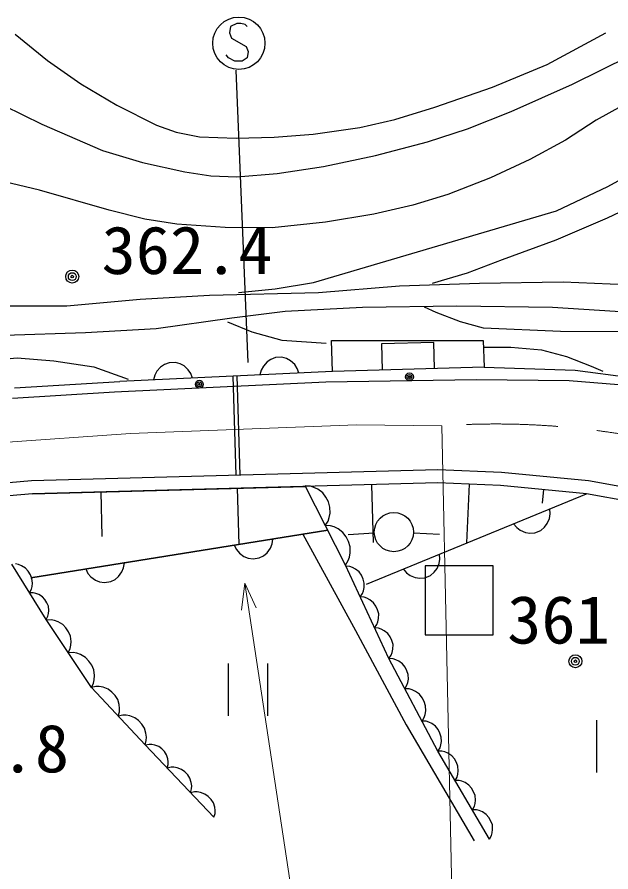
# Model space of a CAD drawing. Units: millimetres, scale not verified. Extents: x 40000 to 680000, y 20000 to 380000.
# Drawn here: x 364475 to 387200, y 308876 to 341565 of the extents above; entities that cross this region are included whole.
import ezdxf
from ezdxf.enums import TextEntityAlignment as Align

# ---------------------------------------------------------------- set-up
doc = ezdxf.new("R2010")
doc.units = ezdxf.units.MM
doc.header["$LTSCALE"] = 1000
doc.linetypes.add('CHAIN', pattern=[18.5, 12, -1.5, 3.5, -1.5])
for name, color, linetype, lineweight in [('M-BGD', 7, 'Continuous', 25), ('M-BGD-EXST', 7, 'Continuous', 25), ('M-BMK', 2, 'CHAIN', 13), ('M-STR-HTXT', 7, 'Continuous', 13)]:
    doc.layers.add(name, color=color, linetype=linetype, lineweight=lineweight)
doc.styles.add('ＭＳ ゴシック', font='')
doc.styles.get('ＭＳ ゴシック').set_extended_font_data('MS Gothic')

msp = doc.modelspace()

# ---------------------------------------------------------------- linework, layer by layer
at = {"layer": 'M-BGD'}
for p, q in [((376007, 331030), (379114, 331285)), ((379114, 331285), (382169, 331387)), ((382169, 331387), (385377, 331438)), ((385377, 331438), (387771, 331336)), ((369184, 330776), (371832, 330928)), ((371832, 330928), (376007, 331030)), ((364193, 330521), (366383, 330521)), ((366383, 330521), (369184, 330776)), ((377688, 330470), (381303, 330521)), ((381303, 330521), (384970, 330470)), ((372697, 330063), (374734, 330317)), ((374734, 330317), (377688, 330470)), ((384970, 330470), (388229, 330266)), ((369795, 329655), (372697, 330063)), ((367096, 329502), (369795, 329655)), ((363990, 329401), (367096, 329502)), ((376551, 328018), (376512, 329193)), ((376512, 329193), (382308, 329193)), ((382308, 329193), (382348, 328174)), ((380422, 329123), (378423, 329068)), ((378423, 329068), (378450, 328069)), ((380449, 328123), (380422, 329123)), ((374364, 328543), (374187, 328475)), ((374604, 328555), (374364, 328543)), ((374787, 328503), (374604, 328555)), ((370114, 328279), (369969, 328182)), ((370291, 328347), (370114, 328279)), ((370531, 328359), (370291, 328347)), ((370713, 328308), (370531, 328359)), ((370868, 328225), (370713, 328308)), ((371025, 328082), (370868, 328225)), ((373899, 328220), (373816, 328066)), ((374042, 328377), (373899, 328220)), ((374187, 328475), (374042, 328377)), ((374941, 328421), (374787, 328503)), ((375098, 328278), (374941, 328421)), ((375195, 328133), (375098, 328278)), ((376551, 328018), (368404, 327626)), ((369826, 328025), (369743, 327870)), ((369969, 328182), (369826, 328025)), ((371122, 327937), (371025, 328082)), ((371190, 327760), (371122, 327937)), ((373816, 328066), (373765, 327884)), ((375263, 327956), (375195, 328133)), ((382348, 328174), (376551, 328018)), ((382348, 328174), (385833, 328057)), ((385833, 328057), (388575, 327704)), ((364370, 327391), (368404, 327626)), ((376288, 327603), (368204, 327223)), ((369743, 327870), (369692, 327688)), ((372858, 324043), (372748, 327838)), ((373008, 324048), (372898, 327842)), ((382042, 327699), (376288, 327603)), ((385608, 327651), (382042, 327699)), ((388556, 327413), (385608, 327651)), ((368204, 327223), (364305, 326985)), ((380580, 324251), (365033, 323834)), ((383009, 324146), (380580, 324251)), ((386341, 323834), (383009, 324146)), ((365033, 323834), (361181, 323487)), ((380576, 323750), (365063, 323335)), ((375697, 323627), (375500, 323641)), ((375834, 323582), (375697, 323627)), ((378044, 323682), (378103, 321477)), ((382975, 323647), (380576, 323750)), ((381775, 323699), (381679, 321456)), ((386271, 323338), (382975, 323647)), ((388943, 323348), (386341, 323834)), ((365063, 323335), (361221, 322989)), ((365063, 323335), (375513, 323615)), ((367675, 323405), (367721, 321700)), ((372900, 323545), (372958, 321395)), ((377041, 320610), (375513, 323615)), ((375987, 323507), (375834, 323582)), ((376170, 323372), (375987, 323507)), ((376293, 323205), (376170, 323372)), ((377840, 319882), (386271, 323338)), ((384623, 323493), (384574, 322975)), ((388830, 322861), (386271, 323338)), ((376386, 323024), (376293, 323205)), ((376448, 322826), (376386, 323024)), ((376450, 322598), (376448, 322826)), ((384870, 322569), (384857, 322759)), ((376376, 322294), (376420, 322431)), ((376420, 322431), (376450, 322598)), ((384762, 322201), (384844, 322396)), ((384844, 322396), (384870, 322569)), ((376270, 322126), (376376, 322294)), ((376468, 322112), (376270, 322126)), ((376605, 322067), (376468, 322112)), ((376758, 321992), (376605, 322067)), ((376941, 321857), (376758, 321992)), ((383469, 322190), (383593, 322046)), ((383593, 322046), (383733, 321941)), ((384513, 321937), (384657, 322061)), ((384657, 322061), (384762, 322201)), ((364999, 320125), (376366, 321939)), ((376366, 321939), (364999, 320125)), ((375405, 321785), (377423, 318112)), ((377064, 321690), (376941, 321857)), ((377157, 321508), (377064, 321690)), ((378146, 321826), (377148, 321766)), ((379644, 321839), (380643, 321795)), ((383733, 321941), (383929, 321859)), ((383929, 321859), (384102, 321833)), ((384102, 321833), (384291, 321846)), ((384291, 321846), (384513, 321937)), ((372783, 321367), (372871, 321199)), ((374168, 321254), (374234, 321416)), ((374234, 321416), (374265, 321603)), ((377219, 321311), (377157, 321508)), ((372871, 321199), (372983, 321065)), ((372983, 321065), (373155, 320940)), ((373910, 320969), (374044, 321082)), ((374044, 321082), (374168, 321254)), ((377191, 320916), (377220, 321083)), ((377220, 321083), (377219, 321311)), ((380654, 320841), (380641, 321030)), ((368550, 320509), (368581, 320696)), ((373155, 320940), (373317, 320875)), ((373317, 320875), (373505, 320844)), ((373505, 320844), (373742, 320882)), ((373742, 320882), (373910, 320969)), ((377041, 320610), (377147, 320778)), ((377147, 320778), (377191, 320916)), ((380628, 320668), (380654, 320841)), ((365589, 318528), (364270, 320645)), ((364526, 320628), (364418, 320653)), ((364647, 320581), (364526, 320628)), ((364796, 320490), (364647, 320581)), ((364900, 320371), (364796, 320490)), ((364983, 320238), (364900, 320371)), ((367100, 320460), (367187, 320292)), ((368485, 320347), (368550, 320509)), ((378707, 317036), (377041, 320610)), ((377211, 320555), (377060, 320571)), ((377314, 320517), (377211, 320555)), ((377429, 320456), (377314, 320517)), ((377565, 320348), (377429, 320456)), ((379253, 320461), (379377, 320318)), ((382698, 320576), (380095, 320576)), ((380095, 320576), (380095, 317938)), ((380441, 320332), (380546, 320472)), ((380546, 320472), (380628, 320668)), ((382698, 317938), (382698, 320576)), ((365043, 320092), (364983, 320238)), ((365060, 319919), (365043, 320092)), ((367187, 320292), (367300, 320158)), ((367300, 320158), (367472, 320033)), ((367472, 320033), (367634, 319968)), ((368058, 319975), (368227, 320062)), ((368227, 320062), (368361, 320175)), ((368361, 320175), (368485, 320347)), ((377655, 320217), (377565, 320348)), ((377721, 320076), (377655, 320217)), ((377763, 319923), (377721, 320076)), ((379377, 320318), (379517, 320213)), ((379517, 320213), (379713, 320131)), ((379713, 320131), (379886, 320105)), ((379886, 320105), (380075, 320117)), ((380075, 320117), (380297, 320208)), ((380297, 320208), (380441, 320332)), ((365023, 319682), (365048, 319789)), ((365048, 319789), (365060, 319919)), ((367634, 319968), (367821, 319937)), ((367821, 319937), (368058, 319975)), ((377732, 319622), (377758, 319749)), ((377758, 319749), (377763, 319923)), ((364954, 319547), (365023, 319682)), ((365094, 319549), (364954, 319547)), ((365193, 319526), (365094, 319549)), ((365305, 319483), (365193, 319526)), ((365442, 319398), (365305, 319483)), ((365539, 319289), (365442, 319398)), ((377609, 319393), (377694, 319518)), ((377760, 319377), (377609, 319393)), ((377694, 319518), (377732, 319622)), ((377863, 319339), (377760, 319377)), ((365615, 319167), (365539, 319289)), ((365671, 319032), (365615, 319167)), ((377978, 319278), (377863, 319339)), ((378115, 319169), (377978, 319278)), ((378204, 319039), (378115, 319169)), ((365653, 318653), (365676, 318752)), ((365686, 318871), (365671, 319032)), ((365676, 318752), (365686, 318871)), ((378270, 318897), (378204, 319039)), ((378312, 318745), (378270, 318897)), ((378307, 318571), (378312, 318745)), ((365589, 318528), (365653, 318653)), ((367324, 315925), (365589, 318528)), ((365779, 318513), (365604, 318505)), ((365904, 318488), (365779, 318513)), ((366045, 318438), (365904, 318488)), ((366220, 318338), (366045, 318438)), ((378243, 318340), (378281, 318443)), ((378281, 318443), (378307, 318571)), ((366345, 318205), (366220, 318338)), ((366445, 318055), (366345, 318205)), ((377423, 318112), (379367, 314502)), ((378158, 318214), (378243, 318340)), ((378309, 318198), (378158, 318214)), ((378412, 318161), (378309, 318198)), ((378527, 318099), (378412, 318161)), ((378664, 317991), (378527, 318099)), ((366520, 317889), (366445, 318055)), ((366545, 317689), (366520, 317889)), ((378753, 317860), (378664, 317991)), ((378819, 317719), (378753, 317860)), ((380095, 317938), (382698, 317938)), ((366511, 317415), (366536, 317540)), ((366536, 317540), (366545, 317689)), ((378861, 317567), (378819, 317719)), ((378857, 317392), (378861, 317567)), ((366436, 317257), (366511, 317415)), ((366623, 317265), (366436, 317257)), ((366756, 317239), (366623, 317265)), ((366907, 317186), (366756, 317239)), ((367093, 317079), (366907, 317186)), ((378707, 317036), (378792, 317161)), ((378792, 317161), (378830, 317265)), ((378830, 317265), (378857, 317392)), ((367226, 316937), (367093, 317079)), ((367333, 316777), (367226, 316937)), ((367413, 316600), (367333, 316777)), ((372553, 316846), (372553, 314846)), ((374073, 314846), (374073, 316846)), ((380581, 313496), (378707, 317036)), ((378861, 317023), (378710, 317031)), ((378966, 316991), (378861, 317023)), ((379084, 316935), (378966, 316991)), ((379226, 316834), (379084, 316935)), ((379322, 316708), (379226, 316834)), ((367439, 316387), (367413, 316600)), ((379395, 316570), (379322, 316708)), ((379445, 316420), (379395, 316570)), ((367404, 316094), (367430, 316227)), ((367430, 316227), (367439, 316387)), ((379396, 316012), (379429, 316117)), ((379429, 316117), (379449, 316246)), ((379449, 316246), (379445, 316420)), ((367492, 315965), (367321, 315929)), ((367324, 315925), (367404, 316094)), ((369372, 313739), (367324, 315925)), ((367619, 315961), (367492, 315965)), ((367767, 315935), (367619, 315961)), ((367956, 315865), (367767, 315935)), ((368101, 315755), (367956, 315865)), ((379318, 315882), (379396, 316012)), ((379481, 315874), (379318, 315882)), ((379594, 315839), (379481, 315874)), ((379721, 315779), (379594, 315839)), ((368224, 315623), (368101, 315755)), ((368325, 315471), (368224, 315623)), ((368382, 315278), (368325, 315471)), ((379874, 315670), (379721, 315779)), ((379977, 315534), (379874, 315670)), ((380056, 315386), (379977, 315534)), ((368398, 315129), (368382, 315278)), ((368394, 315002), (368398, 315129)), ((380110, 315224), (380056, 315386)), ((380114, 315037), (380110, 315224)), ((368346, 314834), (368394, 315002)), ((368517, 314871), (368346, 314834)), ((368644, 314866), (368517, 314871)), ((368792, 314840), (368644, 314866)), ((368981, 314771), (368792, 314840)), ((380057, 314785), (380092, 314898)), ((380092, 314898), (380114, 315037)), ((369126, 314660), (368981, 314771)), ((369249, 314528), (369126, 314660)), ((369350, 314376), (369249, 314528)), ((379367, 314502), (381969, 310060)), ((379973, 314645), (380057, 314785)), ((380124, 314637), (379973, 314645)), ((380230, 314604), (380124, 314637)), ((380347, 314549), (380230, 314604)), ((380489, 314448), (380347, 314549)), ((386652, 314677), (386652, 312677)), ((369407, 314183), (369350, 314376)), ((369424, 314034), (369407, 314183)), ((380585, 314322), (380489, 314448)), ((380658, 314184), (380585, 314322)), ((380708, 314034), (380658, 314184)), ((369372, 313739), (369420, 313907)), ((369420, 313907), (369424, 314034)), ((380692, 313731), (380712, 313860)), ((380712, 313860), (380708, 314034)), ((372009, 310963), (369372, 313739)), ((369528, 313748), (369392, 313718)), ((369630, 313745), (369528, 313748)), ((369749, 313725), (369630, 313745)), ((369900, 313671), (369749, 313725)), ((370017, 313583), (369900, 313671)), ((370116, 313478), (370017, 313583)), ((380581, 313496), (380660, 313626)), ((382559, 310130), (380581, 313496)), ((380660, 313626), (380692, 313731)), ((370197, 313357), (370116, 313478)), ((370244, 313203), (370197, 313357)), ((370258, 313084), (370244, 313203)), ((380735, 313491), (380583, 313492)), ((380842, 313463), (380735, 313491)), ((380962, 313413), (380842, 313463)), ((381108, 313318), (380962, 313413)), ((381210, 313197), (381108, 313318)), ((381289, 313062), (381210, 313197)), ((370218, 312848), (370256, 312982)), ((370366, 312881), (370218, 312848)), ((370256, 312982), (370258, 313084)), ((370477, 312878), (370366, 312881)), ((370605, 312856), (370477, 312878)), ((370769, 312797), (370605, 312856)), ((381345, 312914), (381289, 313062)), ((381357, 312740), (381345, 312914)), ((370895, 312701), (370769, 312797)), ((371003, 312588), (370895, 312701)), ((371091, 312457), (371003, 312588)), ((381315, 312504), (381342, 312611)), ((381342, 312611), (381357, 312740)), ((371142, 312291), (371091, 312457)), ((371157, 312161), (371142, 312291)), ((381242, 312371), (381315, 312504)), ((381394, 312370), (381242, 312371)), ((381500, 312342), (381394, 312370)), ((381620, 312292), (381500, 312342)), ((381767, 312197), (381620, 312292)), ((381868, 312076), (381767, 312197)), ((371114, 311905), (371154, 312051)), ((371262, 311938), (371114, 311905)), ((371154, 312051), (371157, 312161)), ((371372, 311935), (371262, 311938)), ((371500, 311914), (371372, 311935)), ((371664, 311854), (371500, 311914)), ((381947, 311941), (381868, 312076)), ((382004, 311794), (381947, 311941)), ((371790, 311759), (371664, 311854)), ((371898, 311646), (371790, 311759)), ((371987, 311515), (371898, 311646)), ((382001, 311490), (382016, 311620)), ((382016, 311620), (382004, 311794)), ((372037, 311348), (371987, 311515)), ((372052, 311219), (372037, 311348)), ((372050, 311109), (372052, 311219)), ((381901, 311250), (381973, 311384)), ((382052, 311249), (381901, 311250)), ((381973, 311384), (382001, 311490)), ((382159, 311221), (382052, 311249)), ((382279, 311171), (382159, 311221)), ((372009, 310963), (372050, 311109)), ((382425, 311076), (382279, 311171)), ((382527, 310955), (382425, 311076)), ((382606, 310820), (382527, 310955)), ((382662, 310673), (382606, 310820)), ((382674, 310499), (382662, 310673)), ((382559, 310130), (382632, 310263)), ((382632, 310263), (382660, 310370)), ((382660, 310370), (382674, 310499))]:
    msp.add_line(p, q, dxfattribs=at)
for points in [[(364397, 340909), (365640, 339900), (366914, 339015), (368296, 338200), (369811, 337437), (370562, 337169), (371452, 336990), (372856, 336929), (374311, 336978), (375804, 337090), (377588, 337341), (378931, 337646), (380461, 338117), (382666, 338890), (384765, 339746), (387007, 340960)], [(363226, 338541), (365417, 337468), (367742, 336462), (369274, 336006), (370894, 335644), (371883, 335492), (372889, 335456), (374424, 335587), (376205, 335855), (378189, 336272), (380179, 336800), (381711, 337294), (383387, 337949), (385735, 338994), (387922, 340082)], [(389177, 339027), (386632, 337629), (385457, 336864), (384095, 336118), (382588, 335420), (380962, 334783), (379624, 334368), (378127, 334026), (376273, 333720), (374233, 333504), (372433, 333515), (370590, 333640), (369359, 333843), (368001, 334185), (365337, 334944), (362688, 335576)], [(372952, 331030), (374346, 331167), (375818, 331418), (385119, 334153), (387086, 335090), (389016, 336151), (390343, 337268), (391831, 338292), (392411, 338451), (392803, 338457), (393379, 338311), (393933, 338034), (394623, 337561), (395376, 336903), (396500, 335525), (397592, 334351), (399034, 333258), (400657, 332162), (401807, 331507), (403071, 330907), (404781, 330143), (406554, 329467), (407445, 329208)], [(380371, 331387), (381714, 331783), (383055, 332289), (385099, 333047), (387064, 333883), (389417, 334994), (391829, 336021), (392216, 335998), (392795, 335822), (393458, 335460), (394116, 334976), (394157, 334943)], [(399467, 323239), (399362, 324047), (399131, 324738), (398802, 325221), (398372, 325645), (397515, 326245), (396711, 326692), (393696, 328059), (390555, 329350), (389366, 329488), (388073, 329529), (385266, 329539), (382328, 329673), (381440, 329910), (380509, 330274), (380065, 330470)], [(372529, 329910), (373462, 329530), (374608, 329211), (376297, 329095)], [(382357, 328942), (383366, 328948), (384547, 328840), (385505, 328583), (386442, 328218), (386889, 328026)], [(352175, 328128), (353434, 327843), (354824, 327651), (355689, 327618), (356886, 327693), (360680, 328178), (364482, 328533), (365880, 328424), (367417, 328184), (368725, 327720)]]:
    msp.add_lwpolyline(points, dxfattribs=at)
for centre, radius in [((366587, 331641), 250), ((366587, 331641), 150), ((366587, 331641), 50), ((379491, 327806), 150), ((379491, 327806), 90), ((371448, 327526), 150), ((371448, 327526), 90), ((371448, 327526), 30), ((379491, 327806), 30), ((378894, 321871), 750), ((385839, 316931), 250), ((385839, 316931), 150), ((385839, 316931), 50)]:
    msp.add_circle(centre, radius, dxfattribs=at)
at = {"layer": 'M-BGD-EXST'}
for p, q in [((372882, 341325), (372642, 341205)), ((373042, 341325), (372882, 341325)), ((373202, 341285), (373042, 341325)), ((373282, 341205), (373202, 341285)), ((372642, 341205), (372602, 340965)), ((372602, 340965), (372682, 340765)), ((372682, 340765), (373242, 340445)), ((373242, 340445), (373322, 340245)), ((372562, 340005), (372482, 340125)), ((372802, 339885), (372562, 340005)), ((373282, 340005), (373082, 339885)), ((373322, 340245), (373282, 340005)), ((373082, 339885), (372802, 339885)), ((372848, 339539), (373305, 328360))]:
    msp.add_line(p, q, dxfattribs=at)
msp.add_circle((372962, 340565), 1000, dxfattribs=at)
at = {"layer": 'M-BMK'}
for p, q in [((368813, 325641), (377470, 325971)), ((377470, 325971), (380735, 325934)), ((357829, 324871), (368813, 325641))]:
    msp.add_line(p, q, dxfattribs=at)
msp.add_arc((382795, 296005), 30000, 59.6844, 93.9385, dxfattribs=at)
at = {"layer": 'M-STR-HTXT'}
for p, q in [((380735, 325934), (381358, 296181)), ((373064, 318888), (373191, 319918)), ((373191, 319918), (373618, 318972)), ((373191, 319918), (378324, 286153))]:
    msp.add_line(p, q, dxfattribs=at)

# ---------------------------------------------------------------- texts
at = {"layer": 'M-BGD', "style": 'ＭＳ ゴシック', "width": 1.05}
for s, p in [('362.4', (367707, 331188)), ('361.8', (383229, 317057)), ('366.8', (359919, 312132))]:
    msp.add_text(s, height=1833, dxfattribs=at).set_placement(p, align=Align.BOTTOM_LEFT)

doc.saveas('drawing.dxf')
